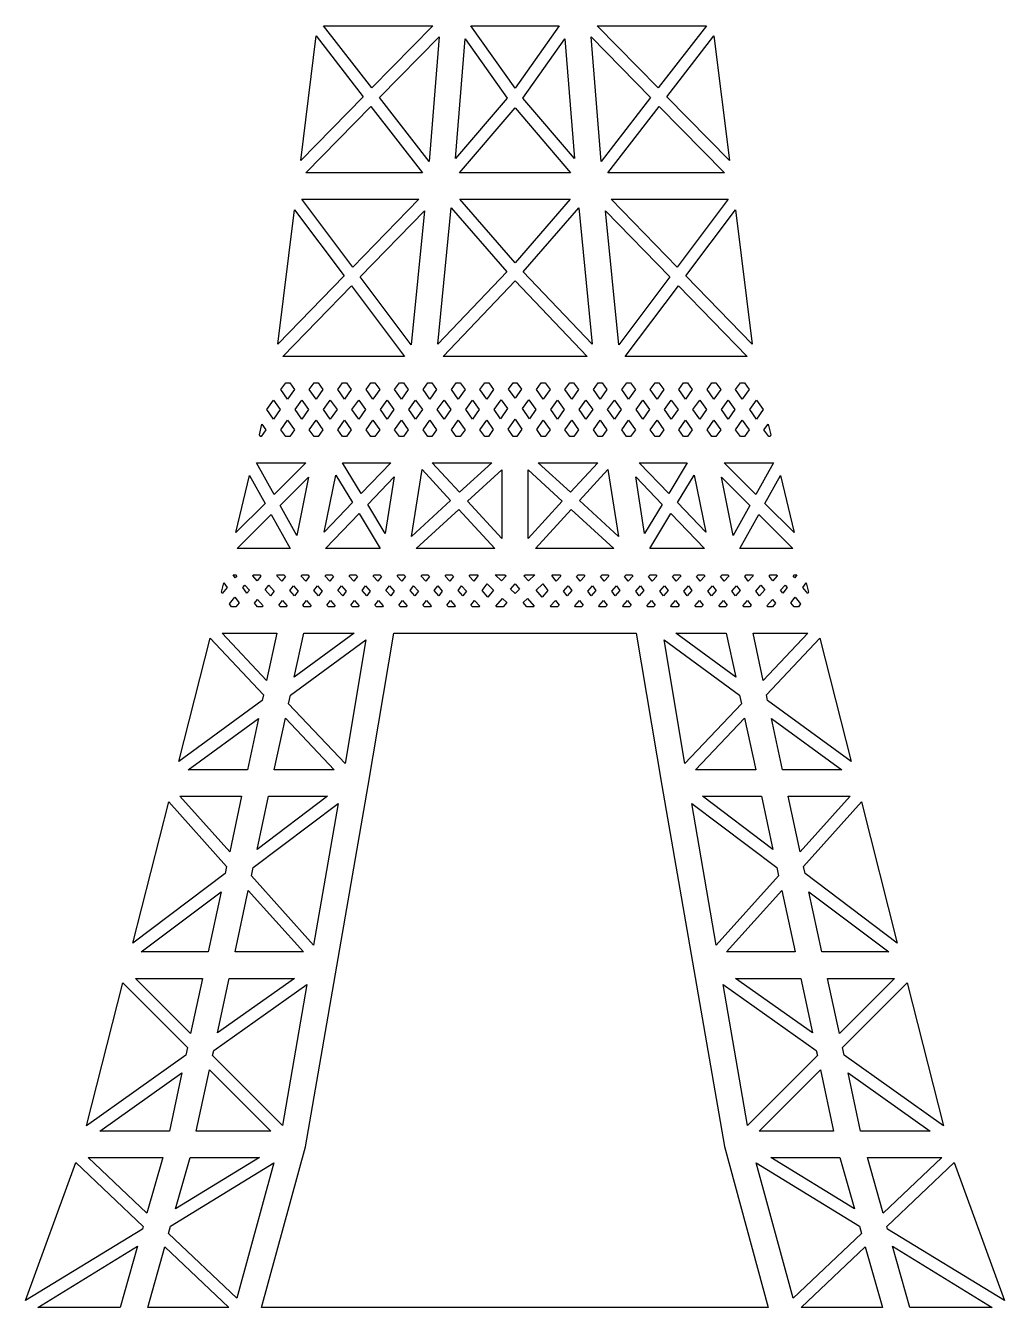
# Model space of a CAD drawing. Header units: metres. Extents: x -7 to 207, y 741 to 1274.
# Drawn here: x 42.4 to 158, y 845.6 to 996.9 of the extents above; entities that cross this region are included whole.
import ezdxf

# ---------------------------------------------------------------- set-up
doc = ezdxf.new("R2010")
doc.units = ezdxf.units.M

msp = doc.modelspace()

# ---------------------------------------------------------------- linework, layer by layer
at = {"layer": 'GROUP0'}
for p, q in [((74.9, 980.97), (76.72, 995.68)), ((76.72, 995.68), (82.29, 988.5)), ((77.61, 996.87), (90.51, 996.89)), ((83.3, 989.54), (77.61, 996.87)), ((90.51, 996.89), (83.3, 989.54)), ((84.19, 988.4), (91.23, 995.57)), ((91.23, 995.57), (90.05, 980.85)), ((94.98, 996.89), (105.42, 996.89)), ((100.2, 989.53), (94.98, 996.89)), ((105.42, 996.89), (100.2, 989.53)), ((109.17, 995.57), (116.21, 988.4)), ((110.35, 980.85), (109.17, 995.57)), ((117.1, 989.54), (109.89, 996.89)), ((109.89, 996.89), (122.79, 996.87)), ((122.79, 996.87), (117.1, 989.54)), ((118.11, 988.5), (123.68, 995.68)), ((123.68, 995.68), (125.5, 980.97)), ((93.19, 981.2), (94.32, 995.33)), ((94.32, 995.33), (99.29, 988.33)), ((101.11, 988.33), (106.07, 995.33)), ((106.07, 995.33), (107.21, 981.2)), ((82.29, 988.5), (74.9, 980.97)), ((90.05, 980.85), (84.19, 988.4)), ((99.29, 988.33), (93.19, 981.2)), ((107.21, 981.2), (101.11, 988.33)), ((116.21, 988.4), (110.35, 980.85)), ((125.5, 980.97), (118.11, 988.5)), ((75.49, 979.52), (83.18, 987.36)), ((83.18, 987.36), (89.26, 979.52)), ((93.65, 979.52), (100.2, 987.19)), ((100.2, 987.19), (106.75, 979.52)), ((111.14, 979.52), (117.22, 987.36)), ((117.22, 987.36), (124.91, 979.52)), ((89.26, 979.52), (75.49, 979.52)), ((106.75, 979.52), (93.65, 979.52)), ((124.91, 979.52), (111.14, 979.52)), ((81.05, 968.39), (75.03, 976.41)), ((75.03, 976.41), (88.86, 976.41)), ((88.86, 976.41), (81.05, 968.39)), ((93.68, 976.41), (106.72, 976.41)), ((100.2, 968.91), (93.68, 976.41)), ((106.72, 976.41), (100.2, 968.91)), ((111.54, 976.41), (125.37, 976.41)), ((119.34, 968.39), (111.54, 976.41)), ((125.37, 976.41), (119.34, 968.39)), ((72.22, 959.31), (74.18, 975.15)), ((74.18, 975.15), (80.04, 967.35)), ((81.93, 967.23), (89.52, 975.03)), ((89.52, 975.03), (87.96, 959.2)), ((91.09, 959.3), (92.68, 975.37)), ((92.68, 975.37), (99.23, 967.84)), ((101.17, 967.84), (107.72, 975.37)), ((107.72, 975.37), (109.31, 959.3)), ((112.44, 959.2), (110.87, 975.03)), ((110.87, 975.03), (118.47, 967.23)), ((120.36, 967.35), (126.22, 975.15)), ((126.22, 975.15), (128.18, 959.31)), ((80.04, 967.35), (72.22, 959.31)), ((87.96, 959.2), (81.93, 967.23)), ((99.23, 967.84), (91.09, 959.3)), ((91.7, 957.85), (100.2, 966.78)), ((100.2, 966.78), (108.7, 957.85)), ((109.31, 959.3), (101.17, 967.84)), ((118.47, 967.23), (112.44, 959.2)), ((128.18, 959.31), (120.36, 967.35)), ((72.79, 957.84), (80.91, 966.19)), ((80.91, 966.19), (87.17, 957.85)), ((113.22, 957.85), (119.48, 966.19)), ((119.48, 966.19), (127.6, 957.84)), ((87.17, 957.85), (72.79, 957.84)), ((108.7, 957.85), (91.7, 957.85)), ((127.6, 957.84), (113.22, 957.85)), ((72.56, 953.94), (73.13, 954.74)), ((73.13, 954.74), (73.6, 954.74)), ((73.6, 954.74), (74.16, 953.94)), ((75.92, 953.94), (76.49, 954.74)), ((76.49, 954.74), (76.95, 954.74)), ((76.95, 954.74), (77.52, 953.94)), ((79.28, 953.94), (79.84, 954.74)), ((79.84, 954.74), (80.31, 954.74)), ((80.31, 954.74), (80.87, 953.94)), ((82.63, 953.94), (83.2, 954.74)), ((83.2, 954.74), (83.66, 954.74)), ((83.66, 954.74), (84.23, 953.94)), ((85.99, 953.94), (86.56, 954.75)), ((86.56, 954.75), (87.02, 954.75)), ((87.02, 954.75), (87.59, 953.94)), ((89.35, 953.94), (89.92, 954.75)), ((89.92, 954.75), (90.37, 954.75)), ((90.37, 954.75), (90.94, 953.94)), ((92.7, 953.94), (93.27, 954.75)), ((93.27, 954.75), (93.73, 954.75)), ((93.73, 954.75), (94.3, 953.94)), ((96.06, 953.94), (96.63, 954.75)), ((96.63, 954.75), (97.1, 954.75)), ((97.1, 954.75), (97.67, 953.96)), ((99.44, 953.97), (99.99, 954.75)), ((99.99, 954.75), (100.41, 954.75)), ((100.41, 954.75), (100.96, 953.97)), ((102.72, 953.96), (103.3, 954.75)), ((103.3, 954.75), (103.76, 954.75)), ((103.76, 954.75), (104.34, 953.94)), ((106.1, 953.94), (106.67, 954.75)), ((106.67, 954.75), (107.12, 954.75)), ((107.12, 954.75), (107.69, 953.94)), ((109.45, 953.94), (110.03, 954.75)), ((110.03, 954.75), (110.48, 954.75)), ((110.48, 954.75), (111.05, 953.94)), ((112.81, 953.94), (113.38, 954.75)), ((113.38, 954.75), (113.84, 954.75)), ((113.84, 954.75), (114.41, 953.94)), ((116.17, 953.94), (116.74, 954.74)), ((116.74, 954.74), (117.19, 954.74)), ((117.19, 954.74), (117.76, 953.94)), ((119.52, 953.94), (120.09, 954.74)), ((120.09, 954.74), (120.55, 954.74)), ((120.55, 954.74), (121.12, 953.94)), ((122.88, 953.94), (123.45, 954.74)), ((123.45, 954.74), (123.91, 954.74)), ((123.91, 954.74), (124.48, 953.94)), ((126.24, 953.94), (126.8, 954.74)), ((126.8, 954.74), (127.27, 954.74)), ((127.27, 954.74), (127.83, 953.94)), ((73.36, 952.81), (72.56, 953.94)), ((74.16, 953.94), (73.36, 952.81)), ((76.72, 952.81), (75.92, 953.94)), ((77.52, 953.94), (76.72, 952.81)), ((80.08, 952.81), (79.28, 953.94)), ((80.87, 953.94), (80.08, 952.81)), ((83.43, 952.81), (82.63, 953.94)), ((84.23, 953.94), (83.43, 952.81)), ((86.79, 952.81), (85.99, 953.94)), ((87.59, 953.94), (86.79, 952.81)), ((90.14, 952.81), (89.35, 953.94)), ((90.94, 953.94), (90.14, 952.81)), ((93.5, 952.81), (92.7, 953.94)), ((94.3, 953.94), (93.5, 952.81)), ((96.86, 952.81), (96.06, 953.94)), ((97.67, 953.96), (96.86, 952.81)), ((100.2, 952.93), (99.44, 953.97)), ((100.96, 953.97), (100.2, 952.93)), ((103.54, 952.81), (102.72, 953.96)), ((104.34, 953.94), (103.54, 952.81)), ((106.9, 952.81), (106.1, 953.94)), ((107.69, 953.94), (106.9, 952.81)), ((110.25, 952.81), (109.45, 953.94)), ((111.05, 953.94), (110.25, 952.81)), ((113.61, 952.81), (112.81, 953.94)), ((114.41, 953.94), (113.61, 952.81)), ((116.97, 952.81), (116.17, 953.94)), ((117.76, 953.94), (116.97, 952.81)), ((120.32, 952.81), (119.52, 953.94)), ((121.12, 953.94), (120.32, 952.81)), ((123.68, 952.81), (122.88, 953.94)), ((124.48, 953.94), (123.68, 952.81)), ((127.03, 952.81), (126.24, 953.94)), ((127.83, 953.94), (127.03, 952.81)), ((70.89, 951.57), (71.68, 952.7)), ((71.68, 952.7), (72.48, 951.57)), ((74.24, 951.57), (75.04, 952.7)), ((75.04, 952.7), (75.84, 951.57)), ((77.6, 951.57), (78.4, 952.7)), ((78.4, 952.7), (79.2, 951.57)), ((80.95, 951.57), (81.75, 952.7)), ((81.75, 952.7), (82.55, 951.57)), ((84.31, 951.57), (85.11, 952.7)), ((85.11, 952.7), (85.91, 951.57)), ((87.67, 951.57), (88.47, 952.7)), ((88.47, 952.7), (89.26, 951.57)), ((91.02, 951.57), (91.82, 952.7)), ((91.82, 952.7), (92.62, 951.57)), ((94.38, 951.57), (95.18, 952.7)), ((95.18, 952.7), (95.98, 951.57)), ((97.74, 951.57), (98.56, 952.74)), ((99.32, 951.69), (98.5, 950.49)), ((98.56, 952.74), (99.32, 951.69)), ((101.08, 951.69), (101.83, 952.74)), ((101.9, 950.49), (101.08, 951.69)), ((101.83, 952.74), (102.66, 951.57)), ((104.42, 951.57), (105.22, 952.7)), ((105.22, 952.7), (106.02, 951.57)), ((107.78, 951.57), (108.57, 952.7)), ((108.57, 952.7), (109.37, 951.57)), ((111.13, 951.57), (111.93, 952.7)), ((111.93, 952.7), (112.73, 951.57)), ((114.49, 951.57), (115.29, 952.7)), ((115.29, 952.7), (116.09, 951.57)), ((117.85, 951.57), (118.64, 952.7)), ((118.64, 952.7), (119.44, 951.57)), ((121.2, 951.57), (122, 952.7)), ((122, 952.7), (122.8, 951.57)), ((124.56, 951.57), (125.36, 952.7)), ((125.36, 952.7), (126.15, 951.57)), ((127.91, 951.57), (128.71, 952.7)), ((128.71, 952.7), (129.51, 951.57)), ((71.68, 950.44), (70.89, 951.57)), ((72.48, 951.57), (71.68, 950.44)), ((72.56, 949.2), (73.36, 950.33)), ((73.36, 950.33), (74.16, 949.2)), ((75.04, 950.44), (74.24, 951.57)), ((75.84, 951.57), (75.04, 950.44)), ((75.92, 949.2), (76.72, 950.33)), ((76.72, 950.33), (77.52, 949.2)), ((78.4, 950.44), (77.6, 951.57)), ((79.2, 951.57), (78.4, 950.44)), ((79.28, 949.2), (80.08, 950.33)), ((80.08, 950.33), (80.87, 949.2)), ((81.75, 950.44), (80.95, 951.57)), ((82.55, 951.57), (81.75, 950.44)), ((82.63, 949.2), (83.43, 950.33)), ((83.43, 950.33), (84.23, 949.2)), ((85.11, 950.44), (84.31, 951.57)), ((85.91, 951.57), (85.11, 950.44)), ((85.99, 949.2), (86.79, 950.33)), ((86.79, 950.33), (87.59, 949.2)), ((88.47, 950.44), (87.67, 951.57)), ((89.26, 951.57), (88.47, 950.44)), ((89.35, 949.2), (90.14, 950.33)), ((90.14, 950.33), (90.94, 949.2)), ((91.82, 950.44), (91.02, 951.57)), ((92.62, 951.57), (91.82, 950.44)), ((92.7, 949.2), (93.5, 950.33)), ((93.5, 950.33), (94.3, 949.2)), ((95.18, 950.44), (94.38, 951.57)), ((95.98, 951.57), (95.18, 950.44)), ((96.06, 949.2), (96.86, 950.33)), ((96.86, 950.33), (97.63, 949.23)), ((98.5, 950.49), (97.74, 951.57)), ((99.38, 949.25), (100.2, 950.44)), ((100.2, 950.44), (101.01, 949.25)), ((102.66, 951.57), (101.9, 950.49)), ((102.76, 949.23), (103.54, 950.33)), ((103.54, 950.33), (104.34, 949.2)), ((105.22, 950.44), (104.42, 951.57)), ((106.02, 951.57), (105.22, 950.44)), ((106.1, 949.2), (106.9, 950.33)), ((106.9, 950.33), (107.69, 949.2)), ((108.57, 950.44), (107.78, 951.57)), ((109.37, 951.57), (108.57, 950.44)), ((109.45, 949.2), (110.25, 950.33)), ((110.25, 950.33), (111.05, 949.2)), ((111.93, 950.44), (111.13, 951.57)), ((112.73, 951.57), (111.93, 950.44)), ((112.81, 949.2), (113.61, 950.33)), ((113.61, 950.33), (114.41, 949.2)), ((115.29, 950.44), (114.49, 951.57)), ((116.09, 951.57), (115.29, 950.44)), ((116.17, 949.2), (116.97, 950.33)), ((116.97, 950.33), (117.76, 949.2)), ((118.64, 950.44), (117.85, 951.57)), ((119.44, 951.57), (118.64, 950.44)), ((119.52, 949.2), (120.32, 950.33)), ((120.32, 950.33), (121.12, 949.2)), ((122, 950.44), (121.2, 951.57)), ((122.8, 951.57), (122, 950.44)), ((122.88, 949.2), (123.68, 950.33)), ((123.68, 950.33), (124.48, 949.2)), ((125.36, 950.44), (124.56, 951.57)), ((126.15, 951.57), (125.36, 950.44)), ((126.24, 949.2), (127.03, 950.33)), ((127.03, 950.33), (127.83, 949.2)), ((128.71, 950.44), (127.91, 951.57)), ((129.51, 951.57), (128.71, 950.44)), ((70.02, 948.58), (70.33, 949.87)), ((70.8, 949.2), (70.24, 948.4)), ((70.33, 949.87), (70.8, 949.2)), ((73.13, 948.4), (72.56, 949.2)), ((74.16, 949.2), (73.6, 948.4)), ((76.48, 948.4), (75.92, 949.2)), ((77.52, 949.2), (76.95, 948.4)), ((79.84, 948.4), (79.28, 949.2)), ((80.87, 949.2), (80.31, 948.4)), ((83.2, 948.4), (82.63, 949.2)), ((84.23, 949.2), (83.67, 948.4)), ((86.55, 948.4), (85.99, 949.2)), ((87.59, 949.2), (87.02, 948.4)), ((89.91, 948.4), (89.35, 949.2)), ((90.94, 949.2), (90.38, 948.4)), ((93.27, 948.4), (92.7, 949.2)), ((94.3, 949.2), (93.74, 948.4)), ((96.62, 948.4), (96.06, 949.2)), ((97.63, 949.23), (97.07, 948.4)), ((99.98, 948.4), (99.38, 949.25)), ((101.01, 949.25), (100.42, 948.4)), ((103.33, 948.4), (102.76, 949.23)), ((104.34, 949.2), (103.77, 948.4)), ((106.66, 948.4), (106.1, 949.2)), ((107.69, 949.2), (107.13, 948.4)), ((110.02, 948.4), (109.45, 949.2)), ((111.05, 949.2), (110.49, 948.4)), ((113.37, 948.4), (112.81, 949.2)), ((114.41, 949.2), (113.84, 948.4)), ((116.73, 948.4), (116.17, 949.2)), ((117.76, 949.2), (117.2, 948.4)), ((120.09, 948.4), (119.52, 949.2)), ((121.12, 949.2), (120.56, 948.4)), ((123.44, 948.4), (122.88, 949.2)), ((124.48, 949.2), (123.91, 948.4)), ((126.8, 948.4), (126.24, 949.2)), ((127.83, 949.2), (127.27, 948.4)), ((129.59, 949.2), (130.07, 949.87)), ((130.15, 948.4), (129.59, 949.2)), ((130.07, 949.87), (130.38, 948.58)), ((70.1, 948.4), (70.02, 948.58)), ((70.24, 948.4), (70.1, 948.4)), ((73.6, 948.4), (73.13, 948.4)), ((76.95, 948.4), (76.48, 948.4)), ((80.31, 948.4), (79.84, 948.4)), ((83.67, 948.4), (83.2, 948.4)), ((87.02, 948.4), (86.55, 948.4)), ((90.38, 948.4), (89.91, 948.4)), ((93.74, 948.4), (93.27, 948.4)), ((97.07, 948.4), (96.62, 948.4)), ((100.42, 948.4), (99.98, 948.4)), ((103.77, 948.4), (103.33, 948.4)), ((107.13, 948.4), (106.66, 948.4)), ((110.49, 948.4), (110.02, 948.4)), ((113.84, 948.4), (113.37, 948.4)), ((117.2, 948.4), (116.73, 948.4)), ((120.56, 948.4), (120.09, 948.4)), ((123.91, 948.4), (123.44, 948.4)), ((127.27, 948.4), (126.8, 948.4)), ((130.3, 948.4), (130.15, 948.4)), ((130.38, 948.58), (130.3, 948.4)), ((69.69, 945.3), (75.51, 945.3)), ((71.76, 941.55), (69.69, 945.3)), ((75.51, 945.3), (71.76, 941.55)), ((82.05, 941.66), (79.85, 945.3)), ((79.85, 945.3), (85.54, 945.3)), ((85.54, 945.3), (82.05, 941.66)), ((87.98, 936.61), (89.23, 944.49)), ((89.23, 944.49), (92.58, 940.84)), ((93.64, 941.81), (90.43, 945.3)), ((90.43, 945.3), (97.45, 945.3)), ((97.45, 945.3), (93.64, 941.81)), ((94.61, 940.75), (98.65, 944.45)), ((98.65, 944.45), (98.65, 936.37)), ((101.75, 944.45), (105.78, 940.75)), ((101.75, 936.37), (101.75, 944.45)), ((106.75, 941.81), (102.95, 945.3)), ((102.95, 945.3), (109.96, 945.3)), ((109.96, 945.3), (106.75, 941.81)), ((107.81, 940.84), (111.17, 944.49)), ((111.17, 944.49), (112.41, 936.61)), ((114.85, 945.3), (120.54, 945.3)), ((118.35, 941.66), (114.85, 945.3)), ((120.54, 945.3), (118.35, 941.66)), ((124.89, 945.3), (130.71, 945.3)), ((128.64, 941.55), (124.89, 945.3)), ((130.71, 945.3), (128.64, 941.55)), ((67.25, 937.05), (68.87, 943.81)), ((68.87, 943.81), (70.7, 940.5)), ((72.48, 940.25), (75.83, 943.59)), ((75.83, 943.59), (74.44, 936.71)), ((77.69, 937.11), (79.05, 943.85)), ((79.05, 943.85), (81.02, 940.59)), ((82.82, 940.38), (85.95, 943.65)), ((85.95, 943.65), (84.89, 936.95)), ((114.45, 943.65), (117.58, 940.38)), ((115.5, 936.95), (114.45, 943.65)), ((119.37, 940.59), (121.34, 943.85)), ((121.34, 943.85), (122.71, 937.11)), ((124.56, 943.59), (127.91, 940.25)), ((125.96, 936.71), (124.56, 943.59)), ((129.69, 940.5), (131.53, 943.81)), ((131.53, 943.81), (133.15, 937.05)), ((70.7, 940.5), (67.25, 937.05)), ((74.44, 936.71), (72.48, 940.25)), ((81.02, 940.59), (77.69, 937.11)), ((84.89, 936.95), (82.82, 940.38)), ((92.58, 940.84), (87.98, 936.61)), ((88.53, 935.17), (93.56, 939.78)), ((93.56, 939.78), (97.8, 935.17)), ((98.65, 936.37), (94.61, 940.75)), ((105.78, 940.75), (101.75, 936.37)), ((102.6, 935.17), (106.84, 939.78)), ((106.84, 939.78), (111.86, 935.17)), ((112.41, 936.61), (107.81, 940.84)), ((117.58, 940.38), (115.5, 936.95)), ((122.71, 937.11), (119.37, 940.59)), ((127.91, 940.25), (125.96, 936.71)), ((133.15, 937.05), (129.69, 940.5)), ((67.4, 935.17), (71.43, 939.19)), ((71.43, 939.19), (73.65, 935.17)), ((77.81, 935.17), (81.79, 939.31)), ((81.79, 939.31), (84.29, 935.17)), ((116.1, 935.17), (118.61, 939.31)), ((118.61, 939.31), (122.58, 935.17)), ((126.75, 935.17), (128.97, 939.19)), ((128.97, 939.19), (133, 935.17)), ((73.65, 935.17), (67.4, 935.17)), ((84.29, 935.17), (77.81, 935.17)), ((97.8, 935.17), (88.53, 935.17)), ((111.86, 935.17), (102.6, 935.17)), ((122.58, 935.17), (116.1, 935.17)), ((133, 935.17), (126.75, 935.17)), ((67.17, 931.73), (66.92, 932.06)), ((66.92, 932.06), (67.24, 932.06)), ((67.24, 932.06), (67.35, 931.94)), ((69.24, 931.97), (69.31, 932.06)), ((69.76, 931.38), (69.24, 931.97)), ((69.31, 932.06), (70.08, 932.06)), ((70.08, 932.06), (70.2, 931.92)), ((72.08, 931.96), (72.16, 932.06)), ((72.66, 931.31), (72.08, 931.96)), ((72.16, 932.06), (72.91, 932.06)), ((72.91, 932.06), (73.09, 931.86)), ((74.95, 931.93), (75.05, 932.06)), ((75.05, 932.06), (75.75, 932.06)), ((75.75, 932.06), (75.92, 931.86)), ((77.78, 931.93), (77.88, 932.06)), ((77.88, 932.06), (78.58, 932.06)), ((78.58, 932.06), (78.76, 931.86)), ((80.62, 931.93), (80.72, 932.06)), ((80.72, 932.06), (81.42, 932.06)), ((81.42, 932.06), (81.59, 931.86)), ((83.45, 931.93), (83.55, 932.06)), ((83.55, 932.06), (84.25, 932.06)), ((84.25, 932.06), (84.43, 931.86)), ((86.29, 931.93), (86.39, 932.06)), ((86.39, 932.06), (87.09, 932.06)), ((87.09, 932.06), (87.26, 931.86)), ((89.12, 931.93), (89.22, 932.06)), ((89.22, 932.06), (89.92, 932.06)), ((89.92, 932.06), (90.1, 931.86)), ((91.96, 931.93), (92.06, 932.06)), ((92.06, 932.06), (92.76, 932.06)), ((92.76, 932.06), (92.93, 931.86)), ((94.79, 931.93), (94.89, 932.06)), ((94.89, 932.06), (95.78, 932.06)), ((95.86, 931.98), (95.34, 931.31)), ((95.78, 932.06), (95.86, 931.98)), ((97.87, 932.06), (98.98, 932.06)), ((98.62, 931.36), (97.87, 932.06)), ((99.14, 931.96), (98.62, 931.36)), ((98.98, 932.06), (99.14, 931.96)), ((101.26, 931.96), (101.41, 932.06)), ((101.78, 931.36), (101.26, 931.96)), ((101.41, 932.06), (102.53, 932.06)), ((102.53, 932.06), (101.78, 931.36)), ((104.54, 931.98), (104.62, 932.06)), ((105.05, 931.31), (104.54, 931.98)), ((104.62, 932.06), (105.5, 932.06)), ((105.5, 932.06), (105.61, 931.93)), ((107.46, 931.86), (107.64, 932.06)), ((107.64, 932.06), (108.34, 932.06)), ((108.34, 932.06), (108.44, 931.93)), ((110.3, 931.86), (110.47, 932.06)), ((110.47, 932.06), (111.17, 932.06)), ((111.17, 932.06), (111.28, 931.93)), ((113.13, 931.86), (113.31, 932.06)), ((113.31, 932.06), (114.01, 932.06)), ((114.01, 932.06), (114.11, 931.93)), ((115.97, 931.86), (116.14, 932.06)), ((116.14, 932.06), (116.84, 932.06)), ((116.84, 932.06), (116.95, 931.93)), ((118.8, 931.86), (118.98, 932.06)), ((118.98, 932.06), (119.68, 932.06)), ((119.68, 932.06), (119.78, 931.93)), ((121.64, 931.86), (121.81, 932.06)), ((121.81, 932.06), (122.51, 932.06)), ((122.51, 932.06), (122.62, 931.93)), ((124.47, 931.86), (124.65, 932.06)), ((124.65, 932.06), (125.35, 932.06)), ((125.35, 932.06), (125.45, 931.93)), ((127.31, 931.86), (127.49, 932.06)), ((127.49, 932.06), (128.24, 932.06)), ((128.32, 931.96), (127.73, 931.31)), ((128.24, 932.06), (128.32, 931.96)), ((130.2, 931.92), (130.32, 932.06)), ((130.32, 932.06), (131.09, 932.06)), ((131.16, 931.97), (130.64, 931.38)), ((131.09, 932.06), (131.16, 931.97)), ((133.05, 931.94), (133.15, 932.06)), ((133.15, 932.06), (133.48, 932.06)), ((133.48, 932.06), (133.22, 931.73)), ((65.56, 930.02), (65.83, 931.13)), ((66.23, 930.59), (65.65, 929.88)), ((65.83, 931.13), (66.23, 930.59)), ((67.35, 931.94), (67.17, 931.73)), ((68.07, 930.56), (68.31, 930.85)), ((68.56, 929.91), (68.07, 930.56)), ((68.31, 930.85), (68.84, 930.25)), ((70.2, 931.92), (69.76, 931.38)), ((70.72, 930.29), (71.16, 930.83)), ((71.16, 930.83), (71.78, 930.14)), ((73.09, 931.86), (72.66, 931.31)), ((73.63, 930.21), (74.06, 930.77)), ((74.06, 930.77), (74.61, 930.14)), ((75.5, 931.31), (74.95, 931.93)), ((75.92, 931.86), (75.5, 931.31)), ((76.47, 930.21), (76.89, 930.77)), ((76.89, 930.77), (77.45, 930.14)), ((78.33, 931.31), (77.78, 931.93)), ((78.76, 931.86), (78.33, 931.31)), ((79.3, 930.21), (79.73, 930.77)), ((79.73, 930.77), (80.28, 930.14)), ((81.17, 931.31), (80.62, 931.93)), ((81.59, 931.86), (81.17, 931.31)), ((82.14, 930.21), (82.56, 930.77)), ((82.56, 930.77), (83.12, 930.14)), ((84, 931.31), (83.45, 931.93)), ((84.43, 931.86), (84, 931.31)), ((84.97, 930.21), (85.4, 930.77)), ((85.4, 930.77), (85.95, 930.14)), ((86.84, 931.31), (86.29, 931.93)), ((87.26, 931.86), (86.84, 931.31)), ((87.81, 930.21), (88.23, 930.77)), ((88.23, 930.77), (88.79, 930.14)), ((89.67, 931.31), (89.12, 931.93)), ((90.1, 931.86), (89.67, 931.31)), ((90.64, 930.21), (91.07, 930.77)), ((91.07, 930.77), (91.62, 930.14)), ((92.51, 931.31), (91.96, 931.93)), ((92.93, 931.86), (92.51, 931.31)), ((93.48, 930.21), (93.9, 930.77)), ((93.9, 930.77), (94.46, 930.14)), ((95.34, 931.31), (94.79, 931.93)), ((96.31, 930.21), (96.91, 930.99)), ((96.91, 930.99), (97.68, 930.27)), ((99.67, 930.37), (100.2, 930.99)), ((100.2, 930.99), (100.73, 930.37)), ((102.71, 930.27), (103.49, 930.99)), ((103.49, 930.99), (104.08, 930.21)), ((105.61, 931.93), (105.05, 931.31)), ((105.94, 930.14), (106.49, 930.77)), ((106.49, 930.77), (106.92, 930.21)), ((107.89, 931.31), (107.46, 931.86)), ((108.44, 931.93), (107.89, 931.31)), ((108.78, 930.14), (109.33, 930.77)), ((109.33, 930.77), (109.75, 930.21)), ((110.72, 931.31), (110.3, 931.86)), ((111.28, 931.93), (110.72, 931.31)), ((111.61, 930.14), (112.16, 930.77)), ((112.16, 930.77), (112.59, 930.21)), ((113.56, 931.31), (113.13, 931.86)), ((114.11, 931.93), (113.56, 931.31)), ((114.45, 930.14), (115, 930.77)), ((115, 930.77), (115.42, 930.21)), ((116.39, 931.31), (115.97, 931.86)), ((116.95, 931.93), (116.39, 931.31)), ((117.28, 930.14), (117.83, 930.77)), ((117.83, 930.77), (118.26, 930.21)), ((119.23, 931.31), (118.8, 931.86)), ((119.78, 931.93), (119.23, 931.31)), ((120.12, 930.14), (120.67, 930.77)), ((120.67, 930.77), (121.09, 930.21)), ((122.06, 931.31), (121.64, 931.86)), ((122.62, 931.93), (122.06, 931.31)), ((122.95, 930.14), (123.5, 930.77)), ((123.5, 930.77), (123.93, 930.21)), ((124.9, 931.31), (124.47, 931.86)), ((125.45, 931.93), (124.9, 931.31)), ((125.79, 930.14), (126.34, 930.77)), ((126.34, 930.77), (126.76, 930.21)), ((127.73, 931.31), (127.31, 931.86)), ((128.62, 930.14), (129.23, 930.83)), ((129.23, 930.83), (129.67, 930.29)), ((130.64, 931.38), (130.2, 931.92)), ((131.55, 930.25), (132.08, 930.85)), ((132.33, 930.56), (131.83, 929.91)), ((132.08, 930.85), (132.33, 930.56)), ((133.22, 931.73), (133.05, 931.94)), ((134.16, 930.59), (134.57, 931.13)), ((134.75, 929.88), (134.16, 930.59)), ((134.57, 931.13), (134.84, 930.02)), ((65.65, 929.88), (65.56, 930.02)), ((66.49, 928.65), (67.13, 929.42)), ((67.13, 929.42), (67.63, 928.76)), ((68.84, 930.25), (68.56, 929.91)), ((69.46, 928.73), (69.81, 929.16)), ((69.81, 929.16), (70.46, 928.42)), ((71.35, 929.59), (70.72, 930.29)), ((71.78, 930.14), (71.35, 929.59)), ((72.32, 928.49), (72.74, 929.05)), ((72.74, 929.05), (73.3, 928.42)), ((74.19, 929.59), (73.63, 930.21)), ((74.61, 930.14), (74.19, 929.59)), ((75.16, 928.49), (75.58, 929.05)), ((75.58, 929.05), (76.13, 928.42)), ((77.02, 929.59), (76.47, 930.21)), ((77.45, 930.14), (77.02, 929.59)), ((77.99, 928.49), (78.42, 929.05)), ((78.42, 929.05), (78.97, 928.42)), ((79.86, 929.59), (79.3, 930.21)), ((80.28, 930.14), (79.86, 929.59)), ((80.83, 928.49), (81.25, 929.05)), ((81.25, 929.05), (81.8, 928.42)), ((82.69, 929.59), (82.14, 930.21)), ((83.12, 930.14), (82.69, 929.59)), ((83.66, 928.49), (84.08, 929.05)), ((84.08, 929.05), (84.64, 928.42)), ((85.53, 929.59), (84.97, 930.21)), ((85.95, 930.14), (85.53, 929.59)), ((86.5, 928.49), (86.92, 929.05)), ((86.92, 929.05), (87.47, 928.42)), ((88.36, 929.59), (87.81, 930.21)), ((88.79, 930.14), (88.36, 929.59)), ((89.33, 928.49), (89.76, 929.05)), ((89.76, 929.05), (90.31, 928.42)), ((91.2, 929.59), (90.64, 930.21)), ((91.62, 930.14), (91.2, 929.59)), ((92.17, 928.49), (92.59, 929.05)), ((92.59, 929.05), (93.14, 928.42)), ((94.03, 929.59), (93.48, 930.21)), ((94.46, 930.14), (94.03, 929.59)), ((95, 928.49), (95.43, 929.05)), ((95.43, 929.05), (96.04, 928.36)), ((96.98, 929.45), (96.31, 930.21)), ((97.68, 930.27), (96.98, 929.45)), ((97.94, 928.37), (98.73, 929.28)), ((98.73, 929.28), (99.24, 928.8)), ((100.2, 929.87), (99.67, 930.37)), ((100.73, 930.37), (100.2, 929.87)), ((101.16, 928.8), (101.67, 929.28)), ((101.67, 929.28), (102.45, 928.37)), ((103.41, 929.45), (102.71, 930.27)), ((104.08, 930.21), (103.41, 929.45)), ((104.36, 928.36), (104.97, 929.05)), ((104.97, 929.05), (105.4, 928.49)), ((106.37, 929.59), (105.94, 930.14)), ((106.92, 930.21), (106.37, 929.59)), ((107.25, 928.42), (107.81, 929.05)), ((107.81, 929.05), (108.23, 928.49)), ((109.2, 929.59), (108.78, 930.14)), ((109.75, 930.21), (109.2, 929.59)), ((110.09, 928.42), (110.64, 929.05)), ((110.64, 929.05), (111.07, 928.49)), ((112.04, 929.59), (111.61, 930.14)), ((112.59, 930.21), (112.04, 929.59)), ((112.92, 928.42), (113.48, 929.05)), ((113.48, 929.05), (113.9, 928.49)), ((114.87, 929.59), (114.45, 930.14)), ((115.42, 930.21), (114.87, 929.59)), ((115.76, 928.42), (116.31, 929.05)), ((116.31, 929.05), (116.74, 928.49)), ((117.71, 929.59), (117.28, 930.14)), ((118.26, 930.21), (117.71, 929.59)), ((118.59, 928.42), (119.15, 929.05)), ((119.15, 929.05), (119.57, 928.49)), ((120.54, 929.59), (120.12, 930.14)), ((121.09, 930.21), (120.54, 929.59)), ((121.43, 928.42), (121.98, 929.05)), ((121.98, 929.05), (122.41, 928.49)), ((123.38, 929.59), (122.95, 930.14)), ((123.93, 930.21), (123.38, 929.59)), ((124.26, 928.42), (124.82, 929.05)), ((124.82, 929.05), (125.24, 928.49)), ((126.21, 929.59), (125.79, 930.14)), ((126.76, 930.21), (126.21, 929.59)), ((127.1, 928.42), (127.65, 929.05)), ((127.65, 929.05), (128.08, 928.49)), ((129.05, 929.59), (128.62, 930.14)), ((129.67, 930.29), (129.05, 929.59)), ((129.93, 928.42), (130.59, 929.16)), ((130.59, 929.16), (130.94, 928.73)), ((131.83, 929.91), (131.55, 930.25)), ((132.76, 928.76), (133.27, 929.42)), ((133.27, 929.42), (133.91, 928.65)), ((134.84, 930.02), (134.75, 929.88)), ((66.73, 928.29), (66.49, 928.65)), ((67.25, 928.29), (66.73, 928.29)), ((67.63, 928.76), (67.25, 928.29)), ((69.8, 928.29), (69.46, 928.73)), ((70.36, 928.29), (69.8, 928.29)), ((70.46, 928.42), (70.36, 928.29)), ((72.5, 928.29), (72.32, 928.49)), ((73.2, 928.29), (72.5, 928.29)), ((73.3, 928.42), (73.2, 928.29)), ((75.33, 928.29), (75.16, 928.49)), ((76.03, 928.29), (75.33, 928.29)), ((76.13, 928.42), (76.03, 928.29)), ((78.17, 928.29), (77.99, 928.49)), ((78.87, 928.29), (78.17, 928.29)), ((78.97, 928.42), (78.87, 928.29)), ((81, 928.29), (80.83, 928.49)), ((81.7, 928.29), (81, 928.29)), ((81.8, 928.42), (81.7, 928.29)), ((83.84, 928.29), (83.66, 928.49)), ((84.54, 928.29), (83.84, 928.29)), ((84.64, 928.42), (84.54, 928.29)), ((86.67, 928.29), (86.5, 928.49)), ((87.37, 928.29), (86.67, 928.29)), ((87.47, 928.42), (87.37, 928.29)), ((89.51, 928.29), (89.33, 928.49)), ((90.21, 928.29), (89.51, 928.29)), ((90.31, 928.42), (90.21, 928.29)), ((92.34, 928.29), (92.17, 928.49)), ((93.04, 928.29), (92.34, 928.29)), ((93.14, 928.42), (93.04, 928.29)), ((95.18, 928.29), (95, 928.49)), ((95.98, 928.29), (95.18, 928.29)), ((96.04, 928.36), (95.98, 928.29)), ((98.01, 928.29), (97.94, 928.37)), ((98.81, 928.29), (98.01, 928.29)), ((99.24, 928.8), (98.81, 928.29)), ((101.59, 928.29), (101.16, 928.8)), ((102.38, 928.29), (101.59, 928.29)), ((102.45, 928.37), (102.38, 928.29)), ((104.41, 928.29), (104.36, 928.36)), ((105.22, 928.29), (104.41, 928.29)), ((105.4, 928.49), (105.22, 928.29)), ((107.35, 928.29), (107.25, 928.42)), ((108.05, 928.29), (107.35, 928.29)), ((108.23, 928.49), (108.05, 928.29)), ((110.19, 928.29), (110.09, 928.42)), ((110.89, 928.29), (110.19, 928.29)), ((111.07, 928.49), (110.89, 928.29)), ((113.02, 928.29), (112.92, 928.42)), ((113.73, 928.29), (113.02, 928.29)), ((113.9, 928.49), (113.73, 928.29)), ((115.86, 928.29), (115.76, 928.42)), ((116.56, 928.29), (115.86, 928.29)), ((116.74, 928.49), (116.56, 928.29)), ((118.69, 928.29), (118.59, 928.42)), ((119.4, 928.29), (118.69, 928.29)), ((119.57, 928.49), (119.4, 928.29)), ((121.53, 928.29), (121.43, 928.42)), ((122.23, 928.29), (121.53, 928.29)), ((122.41, 928.49), (122.23, 928.29)), ((124.36, 928.29), (124.26, 928.42)), ((125.06, 928.29), (124.36, 928.29)), ((125.24, 928.49), (125.06, 928.29)), ((127.2, 928.29), (127.1, 928.42)), ((127.9, 928.29), (127.2, 928.29)), ((128.08, 928.49), (127.9, 928.29)), ((130.04, 928.29), (129.93, 928.42)), ((130.6, 928.29), (130.04, 928.29)), ((130.94, 928.73), (130.6, 928.29)), ((133.14, 928.29), (132.76, 928.76)), ((133.67, 928.29), (133.14, 928.29)), ((133.91, 928.65), (133.67, 928.29)), ((60.53, 910.02), (64.23, 924.58)), ((64.23, 924.58), (70.52, 917.9)), ((65.62, 925.19), (72.09, 925.19)), ((70.88, 919.61), (65.62, 925.19)), ((72.09, 925.19), (70.88, 919.61)), ((73.69, 917.88), (82.59, 924.41)), ((74.15, 920), (75.27, 925.19)), ((81.23, 925.19), (74.15, 920)), ((75.27, 925.19), (81.23, 925.19)), ((82.59, 924.41), (80.14, 909.79)), ((82.85, 907.22), (85.88, 925.19)), ((85.88, 925.19), (114.52, 925.19)), ((114.52, 925.19), (117.54, 907.22)), ((117.8, 924.41), (126.71, 917.88)), ((120.26, 909.79), (117.8, 924.41)), ((119.17, 925.19), (125.13, 925.19)), ((126.25, 920), (119.17, 925.19)), ((125.13, 925.19), (126.25, 920)), ((129.51, 919.61), (128.31, 925.19)), ((128.31, 925.19), (134.77, 925.19)), ((134.77, 925.19), (129.51, 919.61)), ((129.88, 917.9), (136.17, 924.58)), ((136.17, 924.58), (139.87, 910.02)), ((70.37, 917.23), (60.53, 910.02)), ((70.52, 917.9), (70.37, 917.23)), ((73.47, 916.86), (73.69, 917.88)), ((80.14, 909.79), (73.47, 916.86)), ((126.93, 916.86), (120.26, 909.79)), ((126.71, 917.88), (126.93, 916.86)), ((130.02, 917.23), (129.88, 917.9)), ((139.87, 910.02), (130.02, 917.23)), ((61.62, 909.04), (69.92, 915.12)), ((69.92, 915.12), (68.61, 909.04)), ((71.78, 909.04), (73.1, 915.16)), ((73.1, 915.16), (78.87, 909.04)), ((121.52, 909.04), (127.29, 915.16)), ((127.29, 915.16), (128.61, 909.04)), ((130.48, 915.12), (138.77, 909.04)), ((131.79, 909.04), (130.48, 915.12)), ((68.61, 909.04), (61.62, 909.04)), ((78.87, 909.04), (71.78, 909.04)), ((128.61, 909.04), (121.52, 909.04)), ((138.77, 909.04), (131.79, 909.04)), ((75.46, 864.56), (82.85, 907.22)), ((117.54, 907.22), (124.93, 864.59)), ((55.09, 888.6), (59.32, 905.26)), ((59.32, 905.26), (66.15, 897.66)), ((66.52, 899.39), (60.65, 905.93)), ((60.65, 905.93), (67.93, 905.93)), ((67.93, 905.93), (66.52, 899.39)), ((69.3, 897.52), (79.33, 905.08)), ((69.76, 899.66), (71.11, 905.93)), ((78.07, 905.93), (69.76, 899.66)), ((71.11, 905.93), (78.07, 905.93)), ((79.33, 905.08), (76.43, 888.37)), ((121.06, 905.08), (131.1, 897.52)), ((123.96, 888.37), (121.06, 905.08)), ((122.32, 905.93), (129.28, 905.93)), ((130.64, 899.66), (122.32, 905.93)), ((129.28, 905.93), (130.64, 899.66)), ((133.87, 899.39), (132.46, 905.93)), ((132.46, 905.93), (139.75, 905.93)), ((139.75, 905.93), (133.87, 899.39)), ((134.25, 897.66), (141.08, 905.26)), ((141.08, 905.26), (145.31, 888.6)), ((66.15, 897.66), (65.97, 896.8)), ((69.09, 896.54), (69.3, 897.52)), ((131.1, 897.52), (131.31, 896.54)), ((134.43, 896.8), (134.25, 897.66)), ((65.97, 896.8), (55.09, 888.6)), ((76.43, 888.37), (69.09, 896.54)), ((131.31, 896.54), (123.96, 888.37)), ((145.31, 888.6), (134.43, 896.8)), ((56.08, 887.55), (65.5, 894.66)), ((65.5, 894.66), (63.97, 887.55)), ((67.15, 887.55), (68.71, 894.81)), ((68.71, 894.81), (75.24, 887.55)), ((125.16, 887.55), (131.68, 894.81)), ((131.68, 894.81), (133.25, 887.55)), ((136.43, 887.55), (134.89, 894.66)), ((134.89, 894.66), (144.32, 887.55)), ((63.97, 887.55), (56.08, 887.55)), ((75.24, 887.55), (67.15, 887.55)), ((133.25, 887.55), (125.16, 887.55)), ((144.32, 887.55), (136.43, 887.55)), ((49.61, 867.05), (53.9, 883.91)), ((53.9, 883.91), (61.53, 876.26)), ((61.89, 877.93), (55.39, 884.44)), ((55.39, 884.44), (63.3, 884.44)), ((63.3, 884.44), (61.89, 877.93)), ((64.64, 875.93), (75.63, 883.72)), ((74.17, 884.44), (65.09, 878.01)), ((65.09, 878.01), (66.47, 884.44)), ((66.47, 884.44), (74.17, 884.44)), ((75.63, 883.72), (72.74, 867.06)), ((124.77, 883.72), (135.76, 875.93)), ((127.66, 867.06), (124.77, 883.72)), ((126.23, 884.44), (133.92, 884.44)), ((135.31, 878.01), (126.23, 884.44)), ((133.92, 884.44), (135.31, 878.01)), ((138.5, 877.93), (137.1, 884.44)), ((137.1, 884.44), (145.01, 884.44)), ((145.01, 884.44), (138.5, 877.93)), ((138.86, 876.26), (146.5, 883.91)), ((146.5, 883.91), (150.78, 867.05)), ((61.53, 876.26), (61.34, 875.36)), ((139.06, 875.36), (138.86, 876.26)), ((61.34, 875.36), (49.61, 867.05)), ((64.5, 875.32), (64.64, 875.93)), ((72.74, 867.06), (64.5, 875.32)), ((135.89, 875.32), (127.66, 867.06)), ((135.76, 875.93), (135.89, 875.32)), ((150.78, 867.05), (139.06, 875.36)), ((51.19, 866.41), (60.89, 873.28)), ((60.89, 873.28), (59.41, 866.41)), ((62.58, 866.41), (64.14, 873.64)), ((64.14, 873.64), (71.37, 866.41)), ((129.03, 866.41), (136.25, 873.64)), ((136.25, 873.64), (137.81, 866.41)), ((140.99, 866.41), (139.51, 873.28)), ((139.51, 873.28), (149.21, 866.41)), ((59.41, 866.41), (51.19, 866.41)), ((71.37, 866.41), (62.58, 866.41)), ((137.81, 866.41), (129.03, 866.41)), ((149.21, 866.41), (140.99, 866.41)), ((70.29, 845.6), (75.46, 864.56)), ((124.93, 864.59), (130.1, 845.6)), ((42.43, 846.41), (48.35, 862.7)), ((48.35, 862.7), (56.31, 855.16)), ((49.8, 863.3), (58.61, 863.3)), ((56.75, 856.72), (49.8, 863.3)), ((58.61, 863.3), (56.75, 856.72)), ((59.55, 855.2), (71.72, 862.66)), ((70.02, 863.3), (60.12, 857.24)), ((60.12, 857.24), (61.84, 863.3)), ((61.84, 863.3), (70.02, 863.3)), ((71.72, 862.66), (67.37, 846.68)), ((133.03, 846.68), (128.67, 862.66)), ((128.67, 862.66), (140.85, 855.2)), ((130.38, 863.3), (138.56, 863.3)), ((140.27, 857.24), (130.38, 863.3)), ((138.56, 863.3), (140.27, 857.24)), ((143.65, 856.72), (141.79, 863.3)), ((141.79, 863.3), (150.6, 863.3)), ((150.6, 863.3), (143.65, 856.72)), ((144.09, 855.16), (152.05, 862.7)), ((152.05, 862.7), (157.96, 846.41)), ((56.22, 854.85), (42.43, 846.41)), ((56.31, 855.16), (56.22, 854.85)), ((59.3, 854.31), (59.55, 855.2)), ((140.85, 855.2), (141.1, 854.31)), ((144.18, 854.85), (144.09, 855.16)), ((157.96, 846.41), (144.18, 854.85)), ((67.37, 846.68), (59.3, 854.31)), ((141.1, 854.31), (133.03, 846.68)), ((43.87, 845.6), (55.65, 852.81)), ((55.65, 852.81), (53.61, 845.6)), ((56.84, 845.6), (58.86, 852.75)), ((58.86, 852.75), (66.41, 845.6)), ((133.99, 845.6), (141.54, 852.75)), ((141.54, 852.75), (143.56, 845.6)), ((146.79, 845.6), (144.75, 852.81)), ((144.75, 852.81), (156.52, 845.6)), ((53.61, 845.6), (43.87, 845.6)), ((66.41, 845.6), (56.84, 845.6)), ((130.1, 845.6), (70.29, 845.6)), ((143.56, 845.6), (133.99, 845.6)), ((156.52, 845.6), (146.79, 845.6))]:
    msp.add_line(p, q, dxfattribs=at)

doc.saveas('drawing.dxf')
